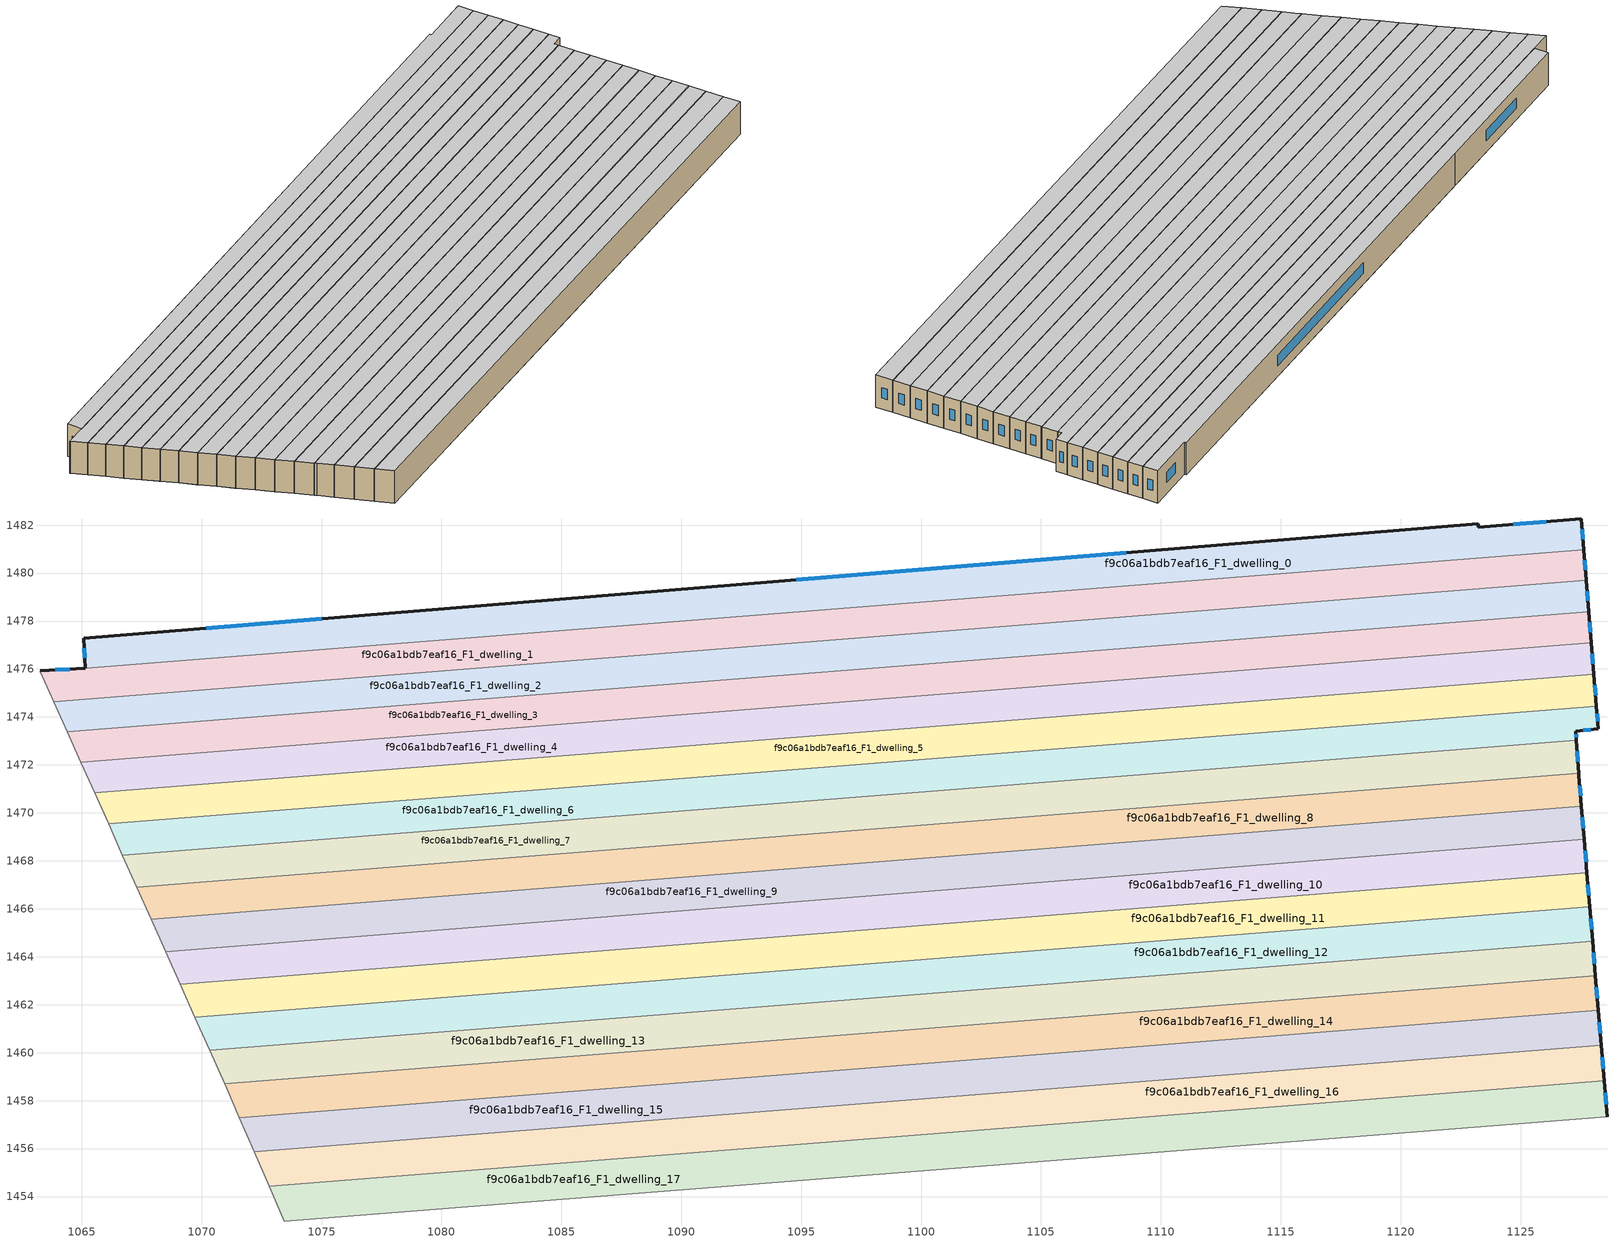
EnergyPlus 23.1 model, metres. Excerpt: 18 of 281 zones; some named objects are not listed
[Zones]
f9c06a1bdb7eaf16_F1_dwelling_0
 floor outside (EU_floor_Construction): 1123.23,1482.06 1096.57,1479.86 1065.08,1477.28 z3
 floor to f9c06a1bdb7eaf16_F0_dwelling_35 (EU_floor_Construction): 1127.54,1482.26 1127.64,1480.98 1096.68,1478.53 1096.57,1479.86 1123.23,1482.06 1123.25,1481.91 z3
 floor to f9c06a1bdb7eaf16_F0_dwelling_0 (EU_floor_Construction): 1096.57,1479.86 1096.68,1478.53 1065.15,1476.04 1065.08,1477.28 z3
 wall outside (EU_wall_Construction): 1127.64,1480.98 1127.54,1482.26 1123.25,1481.91 1123.23,1482.06 1080.12,1478.5 1065.08,1477.28 1065.15,1476.04 z3:6
 wall to f9c06a1bdb7eaf16_F1_dwelling_1 (EU_wall_Construction): 1065.15,1476.04 1127.64,1480.98 z3:6
 window (EU_Window_Construction): 1126.08,1482.14 1124.71,1482.03 / 1127.6,1481.42 1127.57,1481.82 / 1065.1,1476.86 1065.13,1476.46 / 1075,1478.09 1070.2,1477.69 / 1108.56,1480.85 1094.79,1479.71 z4.02:4.98
 ceiling to f9c06a1bdb7eaf16_F2_dwelling_0 (EU_floor_Construction): 1127.64,1480.98 1127.54,1482.26 1123.25,1481.91 1123.23,1482.06 1065.08,1477.28 1065.15,1476.04 z6
f9c06a1bdb7eaf16_F1_dwelling_1
 floor to f9c06a1bdb7eaf16_F0_dwelling_0 (EU_floor_Construction): 1096.68,1478.53 1096.78,1477.26 1063.83,1474.65 1063.28,1475.89 1063.26,1475.93 1065.15,1476.03 1065.15,1476.04 z3
 floor to f9c06a1bdb7eaf16_F0_dwelling_35 (EU_floor_Construction): 1127.64,1480.98 1127.74,1479.75 1096.78,1477.3 1096.68,1478.53 z3
 floor to f9c06a1bdb7eaf16_F0_dwelling_36 (EU_floor_Construction): 1127.74,1479.75 1127.74,1479.69 1096.78,1477.24 1096.78,1477.3 z3
 floor to f9c06a1bdb7eaf16_F0_dwelling_1 (EU_floor_Construction): 1096.78,1477.26 1096.78,1477.24 1063.84,1474.64 1063.83,1474.65 z3
 wall outside (EU_wall_Construction): 1127.74,1479.69 1127.64,1480.98 / 1065.15,1476.04 1065.15,1476.03 1063.26,1475.93 z3:6
 wall to f9c06a1bdb7eaf16_F1_dwelling_2 (EU_wall_Construction): 1063.84,1474.64 1127.74,1479.69 z3:6
 wall adiabatic (EU_wall_Construction): 1063.26,1475.93 1063.28,1475.89 1063.84,1474.64 z3:6
 window (EU_Window_Construction): 1127.71,1480.13 1127.67,1480.54 / 1064.51,1475.99 1063.9,1475.96 z4.02:4.98
 ceiling to f9c06a1bdb7eaf16_F2_dwelling_1 (EU_floor_Construction): 1127.74,1479.69 1127.64,1480.98 1065.15,1476.04 1065.15,1476.03 1063.26,1475.93 1063.28,1475.89 1063.84,1474.64 z6
f9c06a1bdb7eaf16_F1_dwelling_10
 floor to f9c06a1bdb7eaf16_F0_dwelling_40 (EU_floor_Construction): 1127.66,1468.89 1127.77,1467.49 1097.74,1465.12 1097.63,1466.52 z3
 floor to f9c06a1bdb7eaf16_F0_dwelling_5 (EU_floor_Construction): 1097.63,1466.52 1097.74,1465.12 1069.11,1462.85 1068.5,1464.22 z3
 wall outside (EU_wall_Construction): 1127.77,1467.49 1127.66,1468.89 z3:6
 wall to f9c06a1bdb7eaf16_F1_dwelling_11 (EU_wall_Construction): 1069.11,1462.85 1127.77,1467.49 z3:6
 wall adiabatic (EU_wall_Construction): 1068.5,1464.21 1069.11,1462.85 z3:6
 wall to f9c06a1bdb7eaf16_F1_dwelling_9 (EU_wall_Construction): 1127.66,1468.89 1068.5,1464.21 z3:6
 window (EU_Window_Construction): 1127.73,1467.97 1127.7,1468.42 z4.02:4.98
 ceiling to f9c06a1bdb7eaf16_F2_dwelling_10 (EU_floor_Construction): 1127.77,1467.49 1127.66,1468.89 1068.5,1464.21 1069.11,1462.85 z6
f9c06a1bdb7eaf16_F1_dwelling_11
 floor to f9c06a1bdb7eaf16_F0_dwelling_5 (EU_floor_Construction): 1097.74,1465.12 1097.85,1463.74 1069.7,1461.52 1069.11,1462.85 z3
 floor to f9c06a1bdb7eaf16_F0_dwelling_6 (EU_floor_Construction): 1097.85,1463.74 1097.85,1463.7 1069.72,1461.48 1069.7,1461.52 z3
 floor adiabatic (EU_floor_Construction): 1127.77,1467.49 1127.89,1466.08 1097.85,1463.7 1097.74,1465.12 z3
 wall outside (EU_wall_Construction): 1127.89,1466.08 1127.77,1467.49 z3:6
 wall to f9c06a1bdb7eaf16_F1_dwelling_12 (EU_wall_Construction): 1069.72,1461.48 1127.89,1466.08 z3:6
 wall adiabatic (EU_wall_Construction): 1069.11,1462.85 1069.72,1461.48 z3:6
 window (EU_Window_Construction): 1127.85,1466.56 1127.81,1467.01 z4.02:4.98
 ceiling to f9c06a1bdb7eaf16_F2_dwelling_11 (EU_floor_Construction): 1127.89,1466.08 1127.77,1467.49 1069.11,1462.85 1069.72,1461.48 z6
f9c06a1bdb7eaf16_F1_dwelling_12
 floor adiabatic (EU_floor_Construction): 1127.89,1466.08 1128.01,1464.65 1097.97,1462.28 1097.85,1463.7 z3
 floor to f9c06a1bdb7eaf16_F0_dwelling_6 (EU_floor_Construction): 1097.85,1463.7 1097.97,1462.28 1070.34,1460.09 1069.72,1461.48 z3
 wall outside (EU_wall_Construction): 1128.01,1464.65 1127.89,1466.08 z3:6
 wall to f9c06a1bdb7eaf16_F1_dwelling_13 (EU_wall_Construction): 1070.34,1460.09 1128.01,1464.65 z3:6
 wall adiabatic (EU_wall_Construction): 1069.72,1461.48 1070.34,1460.09 z3:6
 window (EU_Window_Construction): 1127.97,1465.14 1127.93,1465.59 z4.02:4.98
 ceiling to f9c06a1bdb7eaf16_F2_dwelling_12 (EU_floor_Construction): 1128.01,1464.65 1127.89,1466.08 1069.72,1461.48 1070.34,1460.09 z6
f9c06a1bdb7eaf16_F1_dwelling_13
 floor to f9c06a1bdb7eaf16_F0_dwelling_42 (EU_floor_Construction): 1128.07,1463.83 1128.12,1463.21 1098.08,1460.84 1098.03,1461.45 z3
 floor adiabatic (EU_floor_Construction): 1128.01,1464.65 1128.12,1463.21 1128.07,1463.83 1098.03,1461.45 1098.08,1460.84 1097.97,1462.28 z3
 floor to f9c06a1bdb7eaf16_F0_dwelling_6 (EU_floor_Construction): 1097.97,1462.28 1098.08,1460.84 1070.96,1458.7 1070.34,1460.09 z3
 wall outside (EU_wall_Construction): 1128.12,1463.21 1128.01,1464.65 z3:6
 wall to f9c06a1bdb7eaf16_F1_dwelling_14 (EU_wall_Construction): 1070.96,1458.7 1128.12,1463.21 z3:6
 wall adiabatic (EU_wall_Construction): 1070.34,1460.09 1070.96,1458.7 z3:6
 window (EU_Window_Construction): 1128.08,1463.7 1128.05,1464.16 z4.02:4.98
 ceiling to f9c06a1bdb7eaf16_F2_dwelling_13 (EU_floor_Construction): 1128.12,1463.21 1128.01,1464.65 1070.34,1460.09 1070.96,1458.7 z6
f9c06a1bdb7eaf16_F1_dwelling_14
 floor to f9c06a1bdb7eaf16_F0_dwelling_42 (EU_floor_Construction): 1128.12,1463.21 1128.24,1461.76 1098.19,1459.39 1098.08,1460.84 z3
 floor to f9c06a1bdb7eaf16_F0_dwelling_7 (EU_floor_Construction): 1098.09,1460.75 1098.19,1459.39 1071.58,1457.28 1071.05,1458.51 1071,1458.61 z3
 floor to f9c06a1bdb7eaf16_F0_dwelling_6 (EU_floor_Construction): 1098.08,1460.84 1098.09,1460.75 1071,1458.61 1070.97,1458.69 z3
 wall outside (EU_wall_Construction): 1128.24,1461.76 1128.12,1463.21 z3:6
 wall to f9c06a1bdb7eaf16_F1_dwelling_15 (EU_wall_Construction): 1071.58,1457.28 1128.24,1461.76 z3:6
 wall adiabatic (EU_wall_Construction): 1070.96,1458.7 1071.05,1458.51 1071.58,1457.28 z3:6
 window (EU_Window_Construction): 1128.2,1462.26 1128.16,1462.72 z4.02:4.98
 ceiling to f9c06a1bdb7eaf16_F2_dwelling_14 (EU_floor_Construction): 1128.24,1461.76 1128.12,1463.21 1070.96,1458.7 1071.05,1458.51 1071.58,1457.28 z6
f9c06a1bdb7eaf16_F1_dwelling_15
 floor to f9c06a1bdb7eaf16_F0_dwelling_7 (EU_floor_Construction): 1098.19,1459.39 1098.31,1457.92 1072.19,1455.86 1071.58,1457.28 z3
 floor to f9c06a1bdb7eaf16_F0_dwelling_43 (EU_floor_Construction): 1128.29,1461.16 1128.36,1460.3 1098.31,1457.92 1098.24,1458.78 z3
 floor to f9c06a1bdb7eaf16_F0_dwelling_42 (EU_floor_Construction): 1128.24,1461.76 1128.29,1461.16 1098.24,1458.78 1098.19,1459.39 z3
 wall outside (EU_wall_Construction): 1128.36,1460.3 1128.24,1461.76 z3:6
 wall to f9c06a1bdb7eaf16_F1_dwelling_16 (EU_wall_Construction): 1072.19,1455.86 1128.36,1460.3 z3:6
 wall adiabatic (EU_wall_Construction): 1071.58,1457.28 1072.19,1455.86 z3:6
 window (EU_Window_Construction): 1128.32,1460.8 1128.28,1461.27 z4.02:4.98
 ceiling to f9c06a1bdb7eaf16_F2_dwelling_15 (EU_floor_Construction): 1128.36,1460.3 1128.24,1461.76 1071.58,1457.28 1072.19,1455.86 z6
f9c06a1bdb7eaf16_F1_dwelling_16
 floor to f9c06a1bdb7eaf16_F0_dwelling_43 (EU_floor_Construction): 1128.36,1460.3 1128.48,1458.83 1098.43,1456.45 1098.31,1457.92 z3
 floor to f9c06a1bdb7eaf16_F0_dwelling_7 (EU_floor_Construction): 1098.31,1457.92 1098.33,1457.64 1072.31,1455.58 1072.19,1455.86 z3
 floor to f9c06a1bdb7eaf16_F0_dwelling_8 (EU_floor_Construction): 1098.33,1457.64 1098.43,1456.45 1072.82,1454.42 1072.31,1455.58 z3
 wall outside (EU_wall_Construction): 1128.48,1458.83 1128.36,1460.3 z3:6
 wall to f9c06a1bdb7eaf16_F1_dwelling_17 (EU_wall_Construction): 1072.82,1454.42 1128.48,1458.83 z3:6
 wall adiabatic (EU_wall_Construction): 1072.19,1455.86 1072.82,1454.42 z3:6
 window (EU_Window_Construction): 1128.44,1459.33 1128.4,1459.8 z4.02:4.98
 ceiling to f9c06a1bdb7eaf16_F2_dwelling_16 (EU_floor_Construction): 1128.48,1458.83 1128.36,1460.3 1072.19,1455.86 1072.82,1454.42 z6
f9c06a1bdb7eaf16_F1_dwelling_17
 floor to f9c06a1bdb7eaf16_F0_dwelling_8 (EU_floor_Construction): 1098.43,1456.45 1098.54,1454.96 1073.44,1452.97 1072.82,1454.42 z3
 floor to f9c06a1bdb7eaf16_F0_dwelling_43 (EU_floor_Construction): 1128.48,1458.83 1128.51,1458.49 1098.45,1456.11 1098.43,1456.45 z3
 floor to f9c06a1bdb7eaf16_F0_dwelling_44 (EU_floor_Construction): 1128.51,1458.49 1128.61,1457.33 1098.55,1454.96 1098.45,1456.11 z3
 wall outside (EU_wall_Construction): 1128.61,1457.33 1128.48,1458.83 z3:6
 wall to f9c06a1bdb7eaf16_F1_dwelling_18 (EU_wall_Construction): 1073.44,1452.97 1128.61,1457.33 z3:6
 wall adiabatic (EU_wall_Construction): 1072.82,1454.42 1073.44,1452.97 z3:6
 window (EU_Window_Construction): 1128.57,1457.84 1128.53,1458.32 z4.02:4.98
 ceiling to f9c06a1bdb7eaf16_F2_dwelling_17 (EU_floor_Construction): 1128.61,1457.33 1128.48,1458.83 1072.82,1454.42 1073.44,1452.97 z6
f9c06a1bdb7eaf16_F1_dwelling_2
 floor to f9c06a1bdb7eaf16_F0_dwelling_1 (EU_floor_Construction): 1096.78,1477.24 1096.88,1475.95 1064.4,1473.38 1063.84,1474.64 z3
 floor to f9c06a1bdb7eaf16_F0_dwelling_36 (EU_floor_Construction): 1127.74,1479.69 1127.85,1478.39 1096.89,1475.95 1096.78,1477.24 z3
 wall outside (EU_wall_Construction): 1127.85,1478.39 1127.74,1479.69 z3:6
 wall to f9c06a1bdb7eaf16_F1_dwelling_3 (EU_wall_Construction): 1064.4,1473.38 1127.85,1478.39 z3:6
 wall adiabatic (EU_wall_Construction): 1063.84,1474.64 1064.4,1473.38 z3:6
 window (EU_Window_Construction): 1127.81,1478.84 1127.78,1479.25 z4.02:4.98
 ceiling to f9c06a1bdb7eaf16_F2_dwelling_2 (EU_floor_Construction): 1127.85,1478.39 1127.74,1479.69 1063.84,1474.64 1064.4,1473.38 z6
f9c06a1bdb7eaf16_F1_dwelling_3
 floor to f9c06a1bdb7eaf16_F0_dwelling_36 (EU_floor_Construction): 1127.85,1478.39 1127.95,1477.16 1096.98,1474.71 1096.89,1475.95 z3
 floor to f9c06a1bdb7eaf16_F0_dwelling_1 (EU_floor_Construction): 1096.88,1475.95 1096.98,1474.72 1064.94,1472.18 1064.4,1473.38 z3
 floor to f9c06a1bdb7eaf16_F0_dwelling_2 (EU_floor_Construction): 1096.98,1474.72 1096.99,1474.64 1064.97,1472.11 1064.94,1472.18 z3
 floor to f9c06a1bdb7eaf16_F0_dwelling_37 (EU_floor_Construction): 1127.95,1477.16 1127.95,1477.09 1096.99,1474.64 1096.98,1474.71 z3
 wall outside (EU_wall_Construction): 1127.95,1477.09 1127.85,1478.39 z3:6
 wall to f9c06a1bdb7eaf16_F1_dwelling_4 (EU_wall_Construction): 1064.97,1472.11 1127.95,1477.09 z3:6
 wall adiabatic (EU_wall_Construction): 1064.4,1473.38 1064.97,1472.11 z3:6
 window (EU_Window_Construction): 1127.92,1477.53 1127.88,1477.95 z4.02:4.98
 ceiling to f9c06a1bdb7eaf16_F2_dwelling_3 (EU_floor_Construction): 1127.95,1477.09 1127.85,1478.39 1064.4,1473.38 1064.97,1472.11 z6
f9c06a1bdb7eaf16_F1_dwelling_4
 floor to f9c06a1bdb7eaf16_F0_dwelling_2 (EU_floor_Construction): 1096.99,1474.64 1097.09,1473.32 1065.54,1470.83 1064.97,1472.11 z3
 floor to f9c06a1bdb7eaf16_F0_dwelling_37 (EU_floor_Construction): 1127.95,1477.09 1128.06,1475.77 1097.09,1473.32 1096.99,1474.64 z3
 wall outside (EU_wall_Construction): 1128.06,1475.77 1127.95,1477.09 z3:6
 wall to f9c06a1bdb7eaf16_F1_dwelling_5 (EU_wall_Construction): 1065.54,1470.83 1128.06,1475.77 z3:6
 wall adiabatic (EU_wall_Construction): 1064.97,1472.11 1065.54,1470.83 z3:6
 window (EU_Window_Construction): 1128.02,1476.22 1127.99,1476.64 z4.02:4.98
 ceiling to f9c06a1bdb7eaf16_F2_dwelling_4 (EU_floor_Construction): 1128.06,1475.77 1127.95,1477.09 1064.97,1472.11 1065.54,1470.83 z6
f9c06a1bdb7eaf16_F1_dwelling_5
 floor to f9c06a1bdb7eaf16_F0_dwelling_3 (EU_floor_Construction): 1097.19,1472.1 1097.2,1472 1066.12,1469.54 1066.07,1469.64 z3
 floor to f9c06a1bdb7eaf16_F0_dwelling_38 (EU_floor_Construction): 1128.16,1474.56 1128.17,1474.45 1097.2,1472 1097.19,1472.11 z3
 floor adiabatic (EU_floor_Construction): 1128.06,1475.77 1128.16,1474.56 1097.19,1472.11 1097.19,1472.1 1066.07,1469.64 1065.54,1470.83 z3
 wall outside (EU_wall_Construction): 1128.17,1474.45 1128.06,1475.77 z3:6
 wall to f9c06a1bdb7eaf16_F1_dwelling_6 (EU_wall_Construction): 1066.12,1469.54 1128.17,1474.45 z3:6
 wall adiabatic (EU_wall_Construction): 1065.54,1470.83 1066.12,1469.54 z3:6
 window (EU_Window_Construction): 1128.13,1474.9 1128.1,1475.32 z4.02:4.98
 ceiling to f9c06a1bdb7eaf16_F2_dwelling_5 (EU_floor_Construction): 1128.17,1474.45 1128.06,1475.77 1065.54,1470.83 1066.12,1469.54 z6
f9c06a1bdb7eaf16_F1_dwelling_6
 floor to f9c06a1bdb7eaf16_F0_dwelling_3 (EU_floor_Construction): 1097.2,1472 1097.3,1470.66 1066.7,1468.24 1066.12,1469.54 z3
 floor to f9c06a1bdb7eaf16_F0_dwelling_38 (EU_floor_Construction): 1128.17,1474.45 1128.24,1473.5 1127.31,1473.41 1127.33,1473.03 1097.3,1470.66 1097.2,1472 z3
 wall outside (EU_wall_Construction): 1127.33,1473.03 1127.31,1473.41 1128.24,1473.5 1128.17,1474.45 z3:6
 wall to f9c06a1bdb7eaf16_F1_dwelling_7 (EU_wall_Construction): 1066.7,1468.24 1127.33,1473.03 z3:6
 wall adiabatic (EU_wall_Construction): 1066.12,1469.54 1066.7,1468.24 z3:6
 window (EU_Window_Construction): 1127.62,1473.44 1127.92,1473.47 / 1127.32,1473.16 1127.32,1473.28 / 1128.22,1473.83 1128.19,1474.13 z4.02:4.98
 ceiling to f9c06a1bdb7eaf16_F2_dwelling_6 (EU_floor_Construction): 1127.33,1473.03 1127.31,1473.41 1128.24,1473.5 1128.17,1474.45 1066.12,1469.54 1066.7,1468.24 z6
f9c06a1bdb7eaf16_F1_dwelling_7
 floor to f9c06a1bdb7eaf16_F0_dwelling_38 (EU_floor_Construction): 1127.33,1473.03 1127.42,1471.85 1097.4,1469.47 1097.3,1470.66 z3
 floor to f9c06a1bdb7eaf16_F0_dwelling_3 (EU_floor_Construction): 1097.3,1470.66 1097.4,1469.41 1067.24,1467.02 1066.7,1468.24 z3
 floor to f9c06a1bdb7eaf16_F0_dwelling_39 (EU_floor_Construction): 1127.42,1471.85 1127.43,1471.66 1097.41,1469.29 1097.4,1469.47 z3
 floor to f9c06a1bdb7eaf16_F0_dwelling_4 (EU_floor_Construction): 1097.4,1469.41 1097.41,1469.29 1067.29,1466.91 1067.24,1467.02 z3
 wall outside (EU_wall_Construction): 1127.43,1471.66 1127.33,1473.03 z3:6
 wall to f9c06a1bdb7eaf16_F1_dwelling_8 (EU_wall_Construction): 1067.29,1466.91 1127.43,1471.66 z3:6
 wall adiabatic (EU_wall_Construction): 1066.7,1468.24 1067.29,1466.91 z3:6
 window (EU_Window_Construction): 1127.4,1472.13 1127.37,1472.57 z4.02:4.98
 ceiling to f9c06a1bdb7eaf16_F2_dwelling_7 (EU_floor_Construction): 1127.43,1471.66 1127.33,1473.03 1066.7,1468.24 1067.29,1466.91 z6
f9c06a1bdb7eaf16_F1_dwelling_8
 floor to f9c06a1bdb7eaf16_F0_dwelling_39 (EU_floor_Construction): 1127.43,1471.66 1127.44,1471.57 1127.54,1470.28 1097.52,1467.91 1097.41,1469.29 z3
 floor to f9c06a1bdb7eaf16_F0_dwelling_4 (EU_floor_Construction): 1097.41,1469.29 1097.52,1467.91 1067.89,1465.57 1067.29,1466.91 z3
 wall outside (EU_wall_Construction): 1127.54,1470.28 1127.44,1471.57 1127.43,1471.66 z3:6
 wall to f9c06a1bdb7eaf16_F1_dwelling_9 (EU_wall_Construction): 1067.89,1465.57 1127.54,1470.28 z3:6
 wall adiabatic (EU_wall_Construction): 1067.29,1466.91 1067.89,1465.57 z3:6
 window (EU_Window_Construction): 1127.51,1470.72 1127.47,1471.13 z4.02:4.98
 ceiling to f9c06a1bdb7eaf16_F2_dwelling_8 (EU_floor_Construction): 1127.54,1470.28 1127.44,1471.57 1127.43,1471.66 1067.29,1466.91 1067.89,1465.57 z6
f9c06a1bdb7eaf16_F1_dwelling_9
 floor to f9c06a1bdb7eaf16_F0_dwelling_40 (EU_floor_Construction): 1127.63,1469.17 1127.66,1468.89 1097.63,1466.52 1097.61,1466.8 z3
 floor to f9c06a1bdb7eaf16_F0_dwelling_5 (EU_floor_Construction): 1097.62,1466.62 1097.63,1466.52 1068.5,1464.22 1068.45,1464.32 z3
 floor adiabatic (EU_floor_Construction): 1127.54,1470.28 1127.66,1468.89 1127.63,1469.17 1097.61,1466.8 1097.63,1466.52 1097.62,1466.62 1068.45,1464.32 1067.89,1465.57 z3
 wall outside (EU_wall_Construction): 1127.66,1468.89 1127.54,1470.28 z3:6
 wall adiabatic (EU_wall_Construction): 1067.89,1465.57 1068.5,1464.21 z3:6
 window (EU_Window_Construction): 1127.62,1469.37 1127.58,1469.81 z4.02:4.98
 ceiling to f9c06a1bdb7eaf16_F2_dwelling_9 (EU_floor_Construction): 1127.66,1468.89 1127.54,1470.28 1067.89,1465.57 1068.5,1464.21 z6
[Building]
EU S2 Campaign: North Axis=0; Terrain=City; Solar Distribution=FullExterior
[Site:Location]
Vienna: Latitude=48; Longitude=16.5; Time Zone=1; Elevation=183
[SizingPeriod:WeatherFileDays]
AnnualSizingPeriod: Begin Month=1; Begin Day of Month=1; End Month=12; End Day of Month=31; Day of Week for Start Day=Monday; Use Weather File Daylight Saving Period=No; Use Weather File Rain and Snow Indicators=No
[MATERIAL]
EU_InternalMass_Material: Roughness=MediumRough; Thickness=0.1; Conductivity=1; Density=1800; Specific Heat=900; Thermal Absorptance=0.9; Solar Absorptance=0.7; Visible Absorptance=0.7
[MATERIAL:NOMASS] Roughness=MediumRough; Thermal Absorptance=0.9; Solar Absorptance=0.7; Visible Absorptance=0.7
Name | Thermal Resistance
EU_wall_NoMass | 0.942466
EU_floor_NoMass | 0.66527
[WINDOWMATERIAL:SIMPLEGLAZINGSYSTEM]
EU_Window_SimpleGlazing: UFactor=2.03367; Solar Heat Gain Coefficient=0.65; Visible Transmittance=0.65
[CONSTRUCTION]
EU_wall_Construction: EU_wall_NoMass
EU_floor_Construction: EU_floor_NoMass
EU_Window_Construction: EU_Window_SimpleGlazing
EU_InternalMass_Construction: EU_InternalMass_Material
[ZONE] Type=1; Multiplier=1; Ceiling Height=autocalculate; Floor Area=autocalculate; Part of Total Floor Area=Yes
Name | Volume
f9c06a1bdb7eaf16_F1_dwelling_0 | 250.268
f9c06a1bdb7eaf16_F1_dwelling_1; f9c06a1bdb7eaf16_F1_dwelling_12 | 249.365
f9c06a1bdb7eaf16_F1_dwelling_10 | 249.401
f9c06a1bdb7eaf16_F1_dwelling_11 | 249.184
f9c06a1bdb7eaf16_F1_dwelling_13 | 249.289
f9c06a1bdb7eaf16_F1_dwelling_14 | 249.269
f9c06a1bdb7eaf16_F1_dwelling_15 | 249.243
f9c06a1bdb7eaf16_F1_dwelling_16 | 249.268
f9c06a1bdb7eaf16_F1_dwelling_17 | 249.31
f9c06a1bdb7eaf16_F1_dwelling_2 | 249.373
f9c06a1bdb7eaf16_F1_dwelling_3 | 249.307
f9c06a1bdb7eaf16_F1_dwelling_4 | 249.211
f9c06a1bdb7eaf16_F1_dwelling_5 | 249.354
f9c06a1bdb7eaf16_F1_dwelling_6 | 249.253
f9c06a1bdb7eaf16_F1_dwelling_7 | 249.417
f9c06a1bdb7eaf16_F1_dwelling_8 | 249.151
f9c06a1bdb7eaf16_F1_dwelling_9 | 249.393
[INTERNALMASS] Construction=EU_InternalMass_Construction
Name | Zone or ZoneList | Surface Area
f9c06a1bdb7eaf16_F1_dwelling_0_EU_InternalMass | f9c06a1bdb7eaf16_F1_dwelling_0 | 83.0484
f9c06a1bdb7eaf16_F1_dwelling_1_EU_InternalMass | f9c06a1bdb7eaf16_F1_dwelling_1 | 83.1226
f9c06a1bdb7eaf16_F1_dwelling_2_EU_InternalMass | f9c06a1bdb7eaf16_F1_dwelling_2 | 83.1242
f9c06a1bdb7eaf16_F1_dwelling_3_EU_InternalMass | f9c06a1bdb7eaf16_F1_dwelling_3 | 83.1024
f9c06a1bdb7eaf16_F1_dwelling_4_EU_InternalMass | f9c06a1bdb7eaf16_F1_dwelling_4 | 83.0702
f9c06a1bdb7eaf16_F1_dwelling_5_EU_InternalMass | f9c06a1bdb7eaf16_F1_dwelling_5 | 83.1177
f9c06a1bdb7eaf16_F1_dwelling_6_EU_InternalMass | f9c06a1bdb7eaf16_F1_dwelling_6 | 83.0844
f9c06a1bdb7eaf16_F1_dwelling_7_EU_InternalMass | f9c06a1bdb7eaf16_F1_dwelling_7 | 83.1388
f9c06a1bdb7eaf16_F1_dwelling_8_EU_InternalMass | f9c06a1bdb7eaf16_F1_dwelling_8 | 83.0503
f9c06a1bdb7eaf16_F1_dwelling_9_EU_InternalMass | f9c06a1bdb7eaf16_F1_dwelling_9 | 83.1308
f9c06a1bdb7eaf16_F1_dwelling_10_EU_InternalMass | f9c06a1bdb7eaf16_F1_dwelling_10 | 83.134
f9c06a1bdb7eaf16_F1_dwelling_11_EU_InternalMass | f9c06a1bdb7eaf16_F1_dwelling_11 | 83.0612
f9c06a1bdb7eaf16_F1_dwelling_12_EU_InternalMass | f9c06a1bdb7eaf16_F1_dwelling_12 | 83.1213
f9c06a1bdb7eaf16_F1_dwelling_13_EU_InternalMass | f9c06a1bdb7eaf16_F1_dwelling_13 | 83.096
f9c06a1bdb7eaf16_F1_dwelling_14_EU_InternalMass | f9c06a1bdb7eaf16_F1_dwelling_14 | 83.0896
f9c06a1bdb7eaf16_F1_dwelling_15_EU_InternalMass | f9c06a1bdb7eaf16_F1_dwelling_15 | 83.0813
f9c06a1bdb7eaf16_F1_dwelling_16_EU_InternalMass | f9c06a1bdb7eaf16_F1_dwelling_16 | 83.0894
f9c06a1bdb7eaf16_F1_dwelling_17_EU_InternalMass | f9c06a1bdb7eaf16_F1_dwelling_17 | 83.1033
[OTHEREQUIPMENT] Fuel Type=Electricity; Design Level Calculation Method=Watts/Area; Power per Zone Floor Area=1; Fraction Latent=0; Fraction Radiant=0; Fraction Lost=0; Carbon Dioxide Generation Rate=0; EndUse Subcategory=EU_Step8_InternalGains
Name | Zone or ZoneList or Space or SpaceList | Schedule
EU_Step8_InternalGain_f9c06a1bdb7eaf16_F1_dwelling_0_f000 | f9c06a1bdb7eaf16_F1_dwelling_0 | EU_Step8_GainSchedule_f9c06a1bdb7eaf16_F1_dwelling_0_f000
EU_Step8_InternalGain_f9c06a1bdb7eaf16_F1_dwelling_1_f000 | f9c06a1bdb7eaf16_F1_dwelling_1 | EU_Step8_GainSchedule_f9c06a1bdb7eaf16_F1_dwelling_1_f000
EU_Step8_InternalGain_f9c06a1bdb7eaf16_F1_dwelling_2_f000 | f9c06a1bdb7eaf16_F1_dwelling_2 | EU_Step8_GainSchedule_f9c06a1bdb7eaf16_F1_dwelling_2_f000
EU_Step8_InternalGain_f9c06a1bdb7eaf16_F1_dwelling_3_f000 | f9c06a1bdb7eaf16_F1_dwelling_3 | EU_Step8_GainSchedule_f9c06a1bdb7eaf16_F1_dwelling_3_f000
EU_Step8_InternalGain_f9c06a1bdb7eaf16_F1_dwelling_4_f000 | f9c06a1bdb7eaf16_F1_dwelling_4 | EU_Step8_GainSchedule_f9c06a1bdb7eaf16_F1_dwelling_4_f000
EU_Step8_InternalGain_f9c06a1bdb7eaf16_F1_dwelling_5_f000 | f9c06a1bdb7eaf16_F1_dwelling_5 | EU_Step8_GainSchedule_f9c06a1bdb7eaf16_F1_dwelling_5_f000
EU_Step8_InternalGain_f9c06a1bdb7eaf16_F1_dwelling_6_f000 | f9c06a1bdb7eaf16_F1_dwelling_6 | EU_Step8_GainSchedule_f9c06a1bdb7eaf16_F1_dwelling_6_f000
EU_Step8_InternalGain_f9c06a1bdb7eaf16_F1_dwelling_7_f000 | f9c06a1bdb7eaf16_F1_dwelling_7 | EU_Step8_GainSchedule_f9c06a1bdb7eaf16_F1_dwelling_7_f000
EU_Step8_InternalGain_f9c06a1bdb7eaf16_F1_dwelling_8_f000 | f9c06a1bdb7eaf16_F1_dwelling_8 | EU_Step8_GainSchedule_f9c06a1bdb7eaf16_F1_dwelling_8_f000
EU_Step8_InternalGain_f9c06a1bdb7eaf16_F1_dwelling_9_f000 | f9c06a1bdb7eaf16_F1_dwelling_9 | EU_Step8_GainSchedule_f9c06a1bdb7eaf16_F1_dwelling_9_f000
EU_Step8_InternalGain_f9c06a1bdb7eaf16_F1_dwelling_10_f000 | f9c06a1bdb7eaf16_F1_dwelling_10 | EU_Step8_GainSchedule_f9c06a1bdb7eaf16_F1_dwelling_10_f000
EU_Step8_InternalGain_f9c06a1bdb7eaf16_F1_dwelling_11_f000 | f9c06a1bdb7eaf16_F1_dwelling_11 | EU_Step8_GainSchedule_f9c06a1bdb7eaf16_F1_dwelling_11_f000
EU_Step8_InternalGain_f9c06a1bdb7eaf16_F1_dwelling_12_f000 | f9c06a1bdb7eaf16_F1_dwelling_12 | EU_Step8_GainSchedule_f9c06a1bdb7eaf16_F1_dwelling_12_f000
EU_Step8_InternalGain_f9c06a1bdb7eaf16_F1_dwelling_13_f000 | f9c06a1bdb7eaf16_F1_dwelling_13 | EU_Step8_GainSchedule_f9c06a1bdb7eaf16_F1_dwelling_13_f000
EU_Step8_InternalGain_f9c06a1bdb7eaf16_F1_dwelling_14_f000 | f9c06a1bdb7eaf16_F1_dwelling_14 | EU_Step8_GainSchedule_f9c06a1bdb7eaf16_F1_dwelling_14_f000
EU_Step8_InternalGain_f9c06a1bdb7eaf16_F1_dwelling_15_f000 | f9c06a1bdb7eaf16_F1_dwelling_15 | EU_Step8_GainSchedule_f9c06a1bdb7eaf16_F1_dwelling_15_f000
EU_Step8_InternalGain_f9c06a1bdb7eaf16_F1_dwelling_16_f000 | f9c06a1bdb7eaf16_F1_dwelling_16 | EU_Step8_GainSchedule_f9c06a1bdb7eaf16_F1_dwelling_16_f000
EU_Step8_InternalGain_f9c06a1bdb7eaf16_F1_dwelling_17_f000 | f9c06a1bdb7eaf16_F1_dwelling_17 | EU_Step8_GainSchedule_f9c06a1bdb7eaf16_F1_dwelling_17_f000
[ZONEVENTILATION:DESIGNFLOWRATE] Schedule=EU_AlwaysOn; Design Flow Rate Calculation Method=AirChanges/Hour; Air Changes per Hour=0.530523; Ventilation Type=Natural; Fan Pressure Rise=0; Fan Total Efficiency=1; Constant Term Coefficient=1; Temperature Term Coefficient=0; Velocity Term Coefficient=0; Velocity Squared Term Coefficient=0; Minimum Indoor Temperature=-100; Maximum Indoor Temperature=100; Delta Temperature=-100; Minimum Outdoor Temperature=-100; Maximum Outdoor Temperature=100; Maximum Wind Speed=40
Name | Zone or ZoneList or Space or SpaceList
EU_ConstantAir_f9c06a1bdb7eaf16_F1_dwelling_0 | f9c06a1bdb7eaf16_F1_dwelling_0
EU_ConstantAir_f9c06a1bdb7eaf16_F1_dwelling_1 | f9c06a1bdb7eaf16_F1_dwelling_1
EU_ConstantAir_f9c06a1bdb7eaf16_F1_dwelling_2 | f9c06a1bdb7eaf16_F1_dwelling_2
EU_ConstantAir_f9c06a1bdb7eaf16_F1_dwelling_3 | f9c06a1bdb7eaf16_F1_dwelling_3
EU_ConstantAir_f9c06a1bdb7eaf16_F1_dwelling_4 | f9c06a1bdb7eaf16_F1_dwelling_4
EU_ConstantAir_f9c06a1bdb7eaf16_F1_dwelling_5 | f9c06a1bdb7eaf16_F1_dwelling_5
EU_ConstantAir_f9c06a1bdb7eaf16_F1_dwelling_6 | f9c06a1bdb7eaf16_F1_dwelling_6
EU_ConstantAir_f9c06a1bdb7eaf16_F1_dwelling_7 | f9c06a1bdb7eaf16_F1_dwelling_7
EU_ConstantAir_f9c06a1bdb7eaf16_F1_dwelling_8 | f9c06a1bdb7eaf16_F1_dwelling_8
EU_ConstantAir_f9c06a1bdb7eaf16_F1_dwelling_9 | f9c06a1bdb7eaf16_F1_dwelling_9
EU_ConstantAir_f9c06a1bdb7eaf16_F1_dwelling_10 | f9c06a1bdb7eaf16_F1_dwelling_10
EU_ConstantAir_f9c06a1bdb7eaf16_F1_dwelling_11 | f9c06a1bdb7eaf16_F1_dwelling_11
EU_ConstantAir_f9c06a1bdb7eaf16_F1_dwelling_12 | f9c06a1bdb7eaf16_F1_dwelling_12
EU_ConstantAir_f9c06a1bdb7eaf16_F1_dwelling_13 | f9c06a1bdb7eaf16_F1_dwelling_13
EU_ConstantAir_f9c06a1bdb7eaf16_F1_dwelling_14 | f9c06a1bdb7eaf16_F1_dwelling_14
EU_ConstantAir_f9c06a1bdb7eaf16_F1_dwelling_15 | f9c06a1bdb7eaf16_F1_dwelling_15
EU_ConstantAir_f9c06a1bdb7eaf16_F1_dwelling_16 | f9c06a1bdb7eaf16_F1_dwelling_16
EU_ConstantAir_f9c06a1bdb7eaf16_F1_dwelling_17 | f9c06a1bdb7eaf16_F1_dwelling_17
[HVACTEMPLATE:ZONE:IDEALLOADSAIRSYSTEM] System Availability Schedule=EU_AlwaysOn; Maximum Heating Supply Air Temperature=50; Minimum Cooling Supply Air Temperature=13; Maximum Heating Supply Air Humidity Ratio=0.0156; Minimum Cooling Supply Air Humidity Ratio=0.0077; Heating Limit=NoLimit; Cooling Limit=NoLimit; Heating Availability Schedule=EU_AlwaysOn; Cooling Availability Schedule=EU_CoolingOff; Dehumidification Control Type=ConstantSensibleHeatRatio; Cooling Sensible Heat Ratio=0.7; Dehumidification Setpoint=60; Humidification Control Type=None; Humidification Setpoint=30; Outdoor Air Method=None; Outdoor Air Flow Rate per Person=0.00944; Outdoor Air Flow Rate per Zone Floor Area=0; Outdoor Air Flow Rate per Zone=0; Demand Controlled Ventilation Type=None; Outdoor Air Economizer Type=NoEconomizer; Heat Recovery Type=None; Sensible Heat Recovery Effectiveness=0.7; Latent Heat Recovery Effectiveness=0.65
Name | Template Thermostat
f9c06a1bdb7eaf16_F1_dwelling_0 | EU_HeatOnly_f9c06a1bdb7eaf16_F1_dwelling_0
f9c06a1bdb7eaf16_F1_dwelling_1 | EU_HeatOnly_f9c06a1bdb7eaf16_F1_dwelling_1
f9c06a1bdb7eaf16_F1_dwelling_2 | EU_HeatOnly_f9c06a1bdb7eaf16_F1_dwelling_2
f9c06a1bdb7eaf16_F1_dwelling_3 | EU_HeatOnly_f9c06a1bdb7eaf16_F1_dwelling_3
f9c06a1bdb7eaf16_F1_dwelling_4 | EU_HeatOnly_f9c06a1bdb7eaf16_F1_dwelling_4
f9c06a1bdb7eaf16_F1_dwelling_5 | EU_HeatOnly_f9c06a1bdb7eaf16_F1_dwelling_5
f9c06a1bdb7eaf16_F1_dwelling_6 | EU_HeatOnly_f9c06a1bdb7eaf16_F1_dwelling_6
f9c06a1bdb7eaf16_F1_dwelling_7 | EU_HeatOnly_f9c06a1bdb7eaf16_F1_dwelling_7
f9c06a1bdb7eaf16_F1_dwelling_8 | EU_HeatOnly_f9c06a1bdb7eaf16_F1_dwelling_8
f9c06a1bdb7eaf16_F1_dwelling_9 | EU_HeatOnly_f9c06a1bdb7eaf16_F1_dwelling_9
f9c06a1bdb7eaf16_F1_dwelling_10 | EU_HeatOnly_f9c06a1bdb7eaf16_F1_dwelling_10
f9c06a1bdb7eaf16_F1_dwelling_11 | EU_HeatOnly_f9c06a1bdb7eaf16_F1_dwelling_11
f9c06a1bdb7eaf16_F1_dwelling_12 | EU_HeatOnly_f9c06a1bdb7eaf16_F1_dwelling_12
f9c06a1bdb7eaf16_F1_dwelling_13 | EU_HeatOnly_f9c06a1bdb7eaf16_F1_dwelling_13
f9c06a1bdb7eaf16_F1_dwelling_14 | EU_HeatOnly_f9c06a1bdb7eaf16_F1_dwelling_14
f9c06a1bdb7eaf16_F1_dwelling_15 | EU_HeatOnly_f9c06a1bdb7eaf16_F1_dwelling_15
f9c06a1bdb7eaf16_F1_dwelling_16 | EU_HeatOnly_f9c06a1bdb7eaf16_F1_dwelling_16
f9c06a1bdb7eaf16_F1_dwelling_17 | EU_HeatOnly_f9c06a1bdb7eaf16_F1_dwelling_17
[SIZING:ZONE] Zone Cooling Design Supply Air Temperature Input Method=SupplyAirTemperature; Zone Cooling Design Supply Air Temperature=13; Zone Heating Design Supply Air Temperature Input Method=SupplyAirTemperature; Zone Heating Design Supply Air Temperature=50; Zone Cooling Design Supply Air Humidity Ratio=0.008; Zone Heating Design Supply Air Humidity Ratio=0.008; Cooling Design Air Flow Method=DesignDay; Cooling Design Air Flow Rate=0; Cooling Minimum Air Flow per Zone Floor Area=0.000762; Cooling Minimum Air Flow=0; Cooling Minimum Air Flow Fraction=0.2; Heating Design Air Flow Method=DesignDay; Heating Design Air Flow Rate=0; Heating Maximum Air Flow per Zone Floor Area=0.002032; Heating Maximum Air Flow=0.141576; Heating Maximum Air Flow Fraction=0.3; Account for Dedicated Outdoor Air System=No; Dedicated Outdoor Air System Control Strategy=NeutralSupplyAir; Dedicated Outdoor Air Low Setpoint Temperature for Design=autosize; Dedicated Outdoor Air High Setpoint Temperature for Design=autosize; Zone Load Sizing Method=Sensible Load Only No Latent Load; Zone Latent Cooling Design Supply Air Humidity Ratio Input Method=HumidityRatioDifference; Zone Cooling Design Supply Air Humidity Ratio Difference=0.005; Zone Latent Heating Design Supply Air Humidity Ratio Input Method=HumidityRatioDifference; Zone Humidification Design Supply Air Humidity Ratio Difference=0.005
f9c06a1bdb7eaf16_F1_dwelling_0; f9c06a1bdb7eaf16_F1_dwelling_1; f9c06a1bdb7eaf16_F1_dwelling_2; f9c06a1bdb7eaf16_F1_dwelling_3; f9c06a1bdb7eaf16_F1_dwelling_4; f9c06a1bdb7eaf16_F1_dwelling_5; f9c06a1bdb7eaf16_F1_dwelling_6; f9c06a1bdb7eaf16_F1_dwelling_7; f9c06a1bdb7eaf16_F1_dwelling_8; f9c06a1bdb7eaf16_F1_dwelling_9; f9c06a1bdb7eaf16_F1_dwelling_10; f9c06a1bdb7eaf16_F1_dwelling_11; f9c06a1bdb7eaf16_F1_dwelling_12; f9c06a1bdb7eaf16_F1_dwelling_13; f9c06a1bdb7eaf16_F1_dwelling_14; f9c06a1bdb7eaf16_F1_dwelling_15; f9c06a1bdb7eaf16_F1_dwelling_16; f9c06a1bdb7eaf16_F1_dwelling_17
[SCHEDULE:CONSTANT]
Name | Hourly Value
EU_AlwaysOn | 1
EU_CoolingOff | 0
[SCHEDULE:FILE] Column Number=1; Rows to Skip at Top=0; Number of Hours of Data=8760; Column Separator=Comma; Interpolate to Timestep=No; Minutes per Item=60; Adjust Schedule for Daylight Savings=Yes
Name | File
EU_Step8_GainSchedule_f9c06a1bdb7eaf16_F1_dwelling_0_f000 | ../../schedules/f9c06a1bdb7eaf16/f9c06a1bdb7eaf16_F1_dwelling_0_f000_gain.csv
EU_Step8_GainSchedule_f9c06a1bdb7eaf16_F1_dwelling_1_f000 | ../../schedules/f9c06a1bdb7eaf16/f9c06a1bdb7eaf16_F1_dwelling_1_f000_gain.csv
EU_Step8_GainSchedule_f9c06a1bdb7eaf16_F1_dwelling_2_f000 | ../../schedules/f9c06a1bdb7eaf16/f9c06a1bdb7eaf16_F1_dwelling_2_f000_gain.csv
EU_Step8_GainSchedule_f9c06a1bdb7eaf16_F1_dwelling_3_f000 | ../../schedules/f9c06a1bdb7eaf16/f9c06a1bdb7eaf16_F1_dwelling_3_f000_gain.csv
EU_Step8_GainSchedule_f9c06a1bdb7eaf16_F1_dwelling_4_f000 | ../../schedules/f9c06a1bdb7eaf16/f9c06a1bdb7eaf16_F1_dwelling_4_f000_gain.csv
EU_Step8_GainSchedule_f9c06a1bdb7eaf16_F1_dwelling_5_f000 | ../../schedules/f9c06a1bdb7eaf16/f9c06a1bdb7eaf16_F1_dwelling_5_f000_gain.csv
EU_Step8_GainSchedule_f9c06a1bdb7eaf16_F1_dwelling_6_f000 | ../../schedules/f9c06a1bdb7eaf16/f9c06a1bdb7eaf16_F1_dwelling_6_f000_gain.csv
EU_Step8_GainSchedule_f9c06a1bdb7eaf16_F1_dwelling_7_f000 | ../../schedules/f9c06a1bdb7eaf16/f9c06a1bdb7eaf16_F1_dwelling_7_f000_gain.csv
EU_Step8_GainSchedule_f9c06a1bdb7eaf16_F1_dwelling_8_f000 | ../../schedules/f9c06a1bdb7eaf16/f9c06a1bdb7eaf16_F1_dwelling_8_f000_gain.csv
EU_Step8_GainSchedule_f9c06a1bdb7eaf16_F1_dwelling_9_f000 | ../../schedules/f9c06a1bdb7eaf16/f9c06a1bdb7eaf16_F1_dwelling_9_f000_gain.csv
EU_Step8_GainSchedule_f9c06a1bdb7eaf16_F1_dwelling_10_f000 | ../../schedules/f9c06a1bdb7eaf16/f9c06a1bdb7eaf16_F1_dwelling_10_f000_gain.csv
EU_Step8_GainSchedule_f9c06a1bdb7eaf16_F1_dwelling_11_f000 | ../../schedules/f9c06a1bdb7eaf16/f9c06a1bdb7eaf16_F1_dwelling_11_f000_gain.csv
EU_Step8_GainSchedule_f9c06a1bdb7eaf16_F1_dwelling_12_f000 | ../../schedules/f9c06a1bdb7eaf16/f9c06a1bdb7eaf16_F1_dwelling_12_f000_gain.csv
EU_Step8_GainSchedule_f9c06a1bdb7eaf16_F1_dwelling_13_f000 | ../../schedules/f9c06a1bdb7eaf16/f9c06a1bdb7eaf16_F1_dwelling_13_f000_gain.csv
EU_Step8_GainSchedule_f9c06a1bdb7eaf16_F1_dwelling_14_f000 | ../../schedules/f9c06a1bdb7eaf16/f9c06a1bdb7eaf16_F1_dwelling_14_f000_gain.csv
EU_Step8_GainSchedule_f9c06a1bdb7eaf16_F1_dwelling_15_f000 | ../../schedules/f9c06a1bdb7eaf16/f9c06a1bdb7eaf16_F1_dwelling_15_f000_gain.csv
EU_Step8_GainSchedule_f9c06a1bdb7eaf16_F1_dwelling_16_f000 | ../../schedules/f9c06a1bdb7eaf16/f9c06a1bdb7eaf16_F1_dwelling_16_f000_gain.csv
EU_Step8_GainSchedule_f9c06a1bdb7eaf16_F1_dwelling_17_f000 | ../../schedules/f9c06a1bdb7eaf16/f9c06a1bdb7eaf16_F1_dwelling_17_f000_gain.csv
